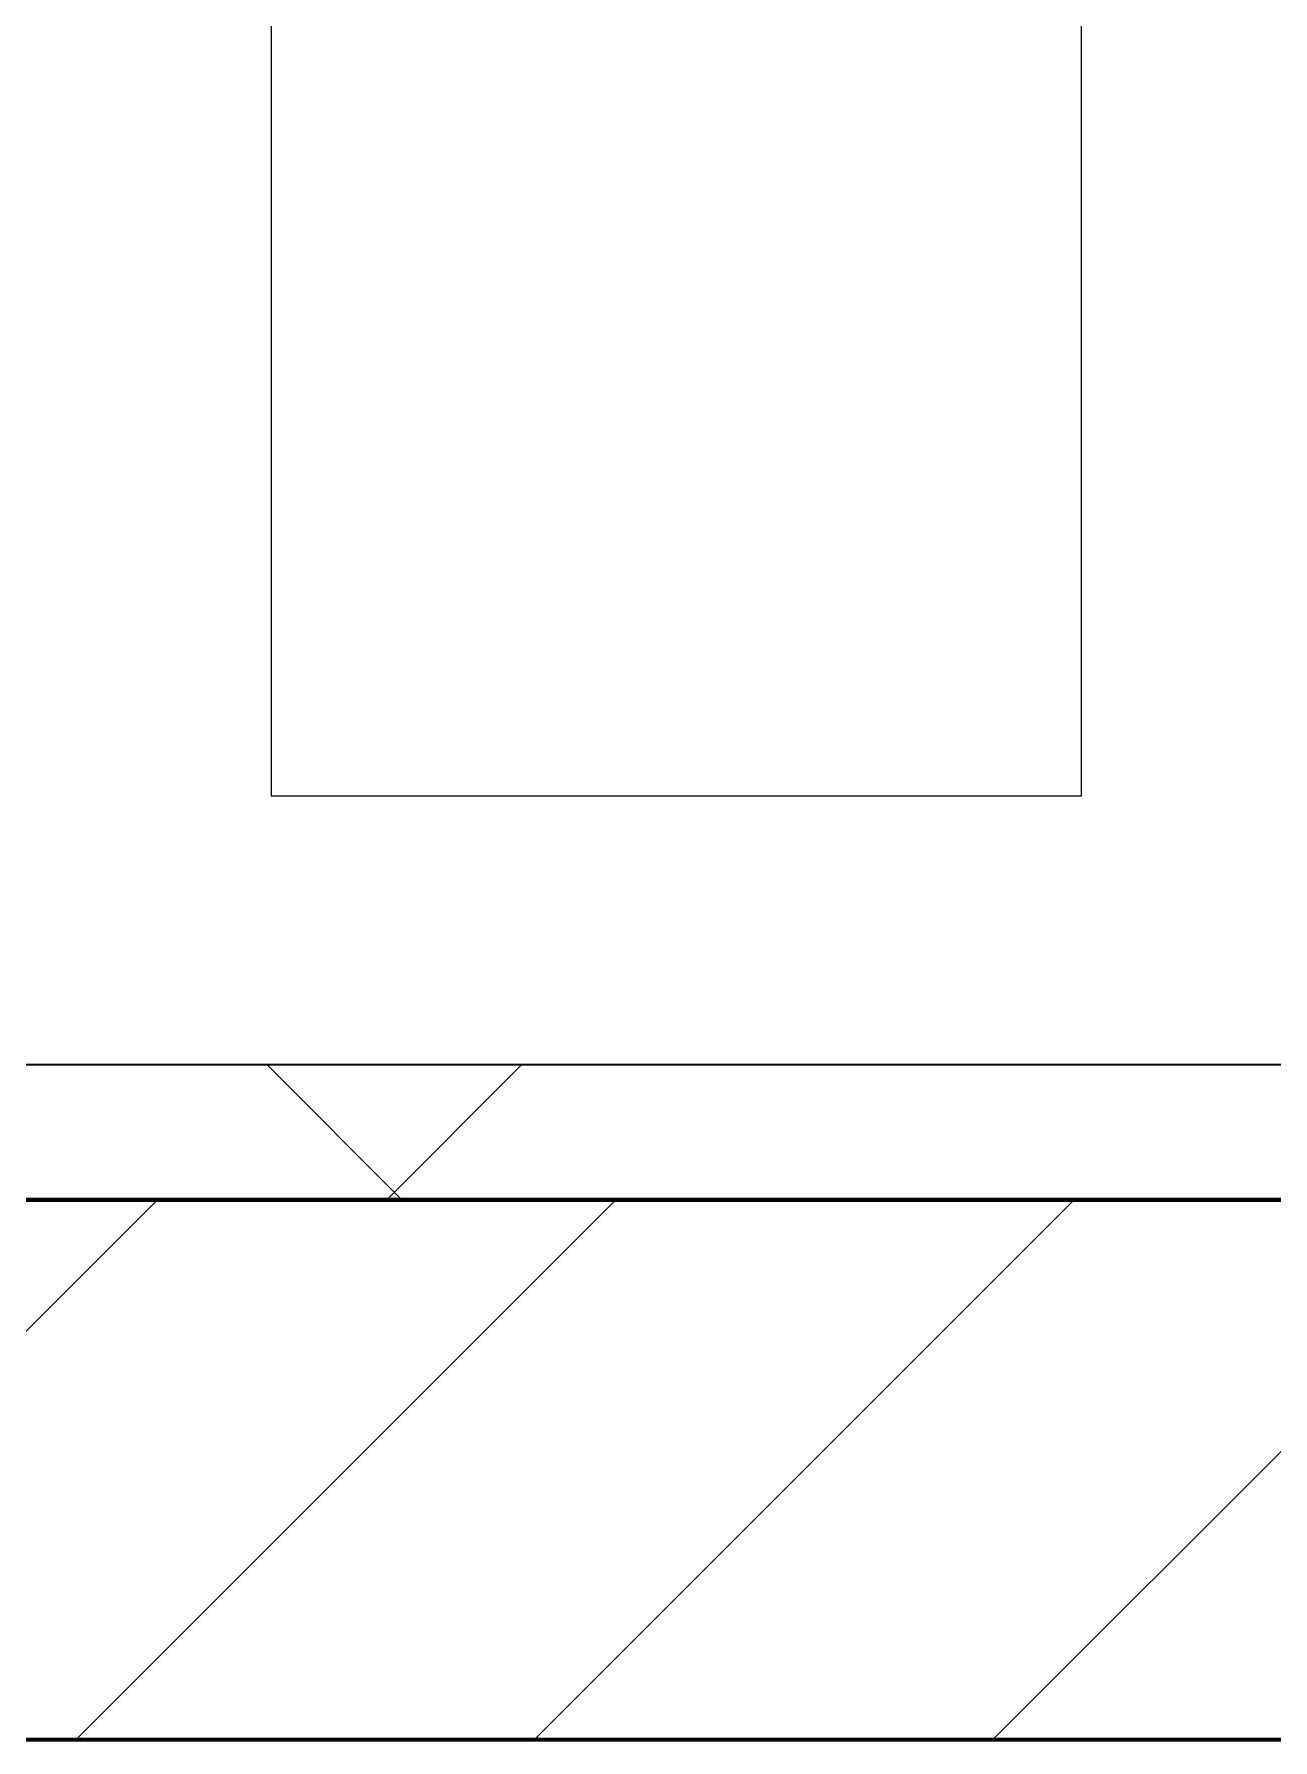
# Model space of a CAD drawing. Header units: millimetres. Extents: x -853432 to -773672, y -18171 to 22484.
# Drawn here: x -814720 to -814262, y -4021 to -3389 of the extents above; entities that cross this region are included whole.
import ezdxf
from ezdxf.xclip import XClip

# ---------------------------------------------------------------- set-up
doc = ezdxf.new("R2010")
doc.units = ezdxf.units.MM
doc.header["$XCLIPFRAME"] = 0
doc.layers.add('000 - WIPEOUT', color=250, linetype='Continuous')
doc.layers.add('A11_ALU.SOLID SHEET', color=2, linetype='Continuous')
for name, color, linetype, lineweight in [('A-GLAZ-CURT', 2, 'Continuous', 9), ('A-WALL', 5, 'Continuous', 35), ('A-WALL-FNSH', 2, 'Continuous', 35), ('A-WALL-PATT', 1, 'Continuous', 35)]:
    doc.layers.add(name, color=color, linetype=linetype, lineweight=lineweight)

# ---------------------------------------------------------------- blocks, each defined once
blk = doc.blocks.new('PPLS-PP19_Custom Tile Pattern - Custom Tile Pattern-V120-4251-01 ENLARGED CONCOURSE LEVEL - REFLECTED CEILING PLAN - SHEET 2')
at = {"layer": 'A-GLAZ-CURT'}
for p, q in [((-300, 0), (300, 0)), ((300, 0), (-300, 0)), ((195.99, 0), (213.31, 0)), ((213.31, 0), (195.99, 0)), ((230.06, 0), (300, 0)), ((-300, -50), (300, -50)), ((300, -50), (-300, -50))]:
    blk.add_line(p, q, dxfattribs=at)
for points, knots in [([(94.4, 0), (94.4, 0), (94.64, 0), (99.11, 0), (108.97, 0), (120.79, 0), (139.94, 0), (163.31, 0), (185.23, 0), (193.62, 0), (194.69, 0), (194.79, 0)], [-2348.345796, -2348.345796, -2348.345796, -2348.345796, -2310.419338, -2233.599744, -2052.234781, -1843.028543, -1530.39897, -1095.004608, -529.74427, -295.064701, -265.121568, -265.121568, -265.121568, -265.121568]), ([(168.37, 0), (167.68, 0), (162.47, 0), (148.8, 0), (126.1, 0), (116.82, 0)], [-543.375029, -543.375029, -543.375029, -543.375029, -530.793311, -458.593899, -418.201939, -418.201939, -418.201939, -418.201939]), ([(128.58, 0), (128.8, 0), (130.16, 0), (139.26, 0), (152.67, 0), (161.24, 0), (162.19, 0), (162.75, 0)], [-633.326174, -633.326174, -633.326174, -633.326174, -627.736123, -618.981161, -602.094757, -592.980799, -581.414464, -581.414464, -581.414464, -581.414464]), ([(193.8, 0), (193.33, 0), (190.11, 0), (183.13, 0), (171, 0), (161.95, 0), (161.28, 0), (158.35, 0), (157.85, 0), (157.77, 0)], [-11665.349007, -11665.349007, -11665.349007, -11665.349007, -11565.880756, -11105.624034, -10839.086983, -10768.332124, -10666.779182, -10580.760289, -10550.278881, -10550.278881, -10550.278881, -10550.278881]), ([(253.89, 0), (236.94, 0), (205.64, 0), (177.41, 0), (159.34, 0), (158.33, 0), (158.3, 0)], [-238.995951, -238.995951, -238.995951, -238.995951, -187.987675, -143.776725, -129.632772, -123.352749, -123.352749, -123.352749, -123.352749]), ([(159.07, 0), (159.13, 0), (160.84, 0), (165.21, 0), (174.15, 0), (185.98, 0), (208.82, 0), (219.42, 0), (230.06, 0)], [-115.643202, -115.643202, -115.643202, -115.643202, -114.681583, -87.660824, -65.295536, -41.623857, -24.459831, 0, 0, 0, 0]), ([(162.75, 0), (165.4, 0), (170.91, 0), (172.61, 0), (172.61, 0)], [-111.264224, -111.264224, -111.264224, -111.264224, -56.742688, -19.085662, -19.085662, -19.085662, -19.085662]), ([(247.1, 0), (246.76, 0), (245.04, 0), (238.34, 0), (226.56, 0), (221.1, 0), (200.27, 0), (182.99, 0), (174.27, 0), (169.67, 0), (168.99, 0)], [-9649.085549, -9649.085549, -9649.085549, -9649.085549, -9581.591397, -9406.094246, -9221.510254, -9016.44624, -8717.832359, -8253.978395, -8152.463617, -8069.855175, -8069.855175, -8069.855175, -8069.855175]), ([(215.22, 0), (214.62, 0), (210.55, 0), (203.98, 0), (187.54, 0), (175.3, 0), (169.49, 0)], [-203.825446, -203.825446, -203.825446, -203.825446, -198.527383, -184.406837, -162.427601, -142.916156, -142.916156, -142.916156, -142.916156]), ([(171.51, 0), (176.48, 0), (193.23, 0), (201.73, 0), (208.81, 0), (213.9, 0), (241.96, 0), (266.73, 0), (281.71, 0), (291.71, 0), (296.52, 0), (297.86, 0), (298.09, 0)], [-7971.819559, -7971.819559, -7971.819559, -7971.819559, -7784.112253, -7606.717214, -7289.299508, -7042.621073, -6582.165592, -6068.460911, -5766.029927, -5566.724884, -5280.360606, -5199.253518, -5199.253518, -5199.253518, -5199.253518]), ([(172.07, 0), (177.66, 0), (187.87, 0), (201.08, 0), (207.47, 0), (213.96, 0), (215.11, 0)], [-255.364076, -255.364076, -255.364076, -255.364076, -237.955587, -223.92608, -215.862851, -208.75215, -208.75215, -208.75215, -208.75215]), ([(300, 0), (288.22, 0), (262, 0), (230.43, 0), (219.94, 0), (219.02, 0)], [-12528.858583, -12528.858583, -12528.858583, -12528.858583, -11905.454923, -11162.864862, -10856.732305, -10856.732305, -10856.732305, -10856.732305]), ([(219.9, 0), (220.86, 0), (227.84, 0), (242.06, 0), (246.54, 0), (246.96, 0)], [-10670.940496, -10670.940496, -10670.940496, -10670.940496, -10511.382485, -9925.173265, -9834.877357, -9834.877357, -9834.877357, -9834.877357]), ([(300, 0), (286.53, 0), (271.43, 0), (256.32, 0), (254.7, 0)], [-285.253232, -285.253232, -285.253232, -285.253232, -244.693688, -239.809803, -239.809803, -239.809803, -239.809803]), ([(284.76, 0), (284.76, 0), (285.09, 0), (287.47, 0), (293.59, 0), (297.76, 0), (300, 0)], [-4110.630118, -4110.630118, -4110.630118, -4110.630118, -4053.389046, -3959.664717, -3862.421465, -3746.95702, -3746.95702, -3746.95702, -3746.95702]), ([(297.38, 0), (295.84, 0), (291.62, 0), (285.38, 0), (284.87, 0)], [-4803.172655, -4803.172655, -4803.172655, -4803.172655, -4358.271401, -4143.037883, -4143.037883, -4143.037883, -4143.037883])]:
    blk.add_open_spline(points, degree=3, knots=knots, dxfattribs=at)
for points in [[(168.74, 0), (168.74, 0), (169.81, 0), (171.51, 0)], [(195.11, 0), (194.91, 0), (194.44, 0), (193.8, 0)]]:
    blk.add_open_spline(points, degree=3, dxfattribs=at)
blk = doc.blocks.new('PPLS-PP19_Custom Tile Pattern - Custom Tile Pattern-V121-4251-01 ENLARGED CONCOURSE LEVEL - REFLECTED CEILING PLAN - SHEET 2')
at = {"layer": 'A-GLAZ-CURT'}
for p, q in [((-300, 0), (300, 0)), ((300, 0), (-300, 0)), ((-293.07, 0), (-275.75, 0)), ((-275.75, 0), (-293.07, 0)), ((-222.32, 0), (-207.37, 0)), ((-207.37, 0), (-222.32, 0)), ((-206.59, 0), (-205, 0)), ((-205, 0), (-206.59, 0)), ((-300, -50), (300, -50)), ((300, -50), (-300, -50))]:
    blk.add_line(p, q, dxfattribs=at)
at = {"layer": 'A-GLAZ-CURT', "flags": 128}
for points in [[(-300, 0), (-291.56, 0), (-283.3, 0), (-275.2, 0), (-267.26, 0), (-259.45, 0), (-251.77, 0), (-244.2, 0), (-236.74, 0), (-229.36, 0), (-222.06, 0), (-214.83, 0), (-207.71, 0)], [(-125.17, 0), (-128.55, 0), (-134.16, 0), (-140.03, 0), (-145.5, 0), (-150.63, 0), (-155.53, 0), (-160.27, 0), (-164.95, 0), (-169.65, 0), (-174.47, 0), (-179.49, 0), (-184.81, 0), (-190.44, 0), (-196.37, 0), (-202.58, 0), (-209.04, 0), (-215.73, 0), (-222.63, 0), (-229.72, 0), (-236.97, 0), (-244.39, 0), (-251.96, 0), (-259.67, 0), (-267.51, 0), (-275.48, 0), (-283.55, 0), (-291.73, 0), (-300, 0)], [(-207.41, 0), (-200.76, 0), (-194.02, 0), (-187.54, 0), (-181.38, 0), (-175.58, 0), (-170.25, 0), (-165.64, 0), (-162.01, 0), (-159.53, 0), (-157.46, 0), (-154.52, 0), (-149.42, 0), (-141.84, 0), (-132.81, 0), (-126.08, 0)]]:
    blk.add_lwpolyline(points, dxfattribs=at)
at = {"layer": 'A-GLAZ-CURT'}
for points, knots in [([(-300, 0), (-284.65, 0), (-236.57, 0), (-174.61, 0), (-129.95, 0), (-110.8, 0), (-99.5, 0), (-91.46, 0)], [-5323.127839, -5323.127839, -5323.127839, -5323.127839, -4502.809032, -2700.551212, -1002.059161, -460.363443, 0, 0, 0, 0]), ([(-207.59, 0), (-209.77, 0), (-232.75, 0), (-262.56, 0), (-294.48, 0), (-300, 0)], [-15280.193173, -15280.193173, -15280.193173, -15280.193173, -15131.813646, -13729.592194, -13439.944408, -13439.944408, -13439.944408, -13439.944408]), ([(-138.49, 0), (-140.96, 0), (-147.66, 0), (-147.69, 0), (-158.72, 0), (-174.02, 0), (-185.59, 0), (-209.77, 0), (-232.01, 0), (-255.22, 0), (-262.59, 0), (-264.9, 0), (-265.4, 0)], [-3167.345093, -3167.345093, -3167.345093, -3167.345093, -2919.378265, -2477.344047, -2237.412286, -2029.680487, -1755.085331, -1400.429864, -858.079193, -543.655514, -208.940337, 0, 0, 0, 0]), ([(-258.6, 0), (-257.91, 0), (-254.26, 0), (-241.25, 0), (-225.99, 0), (-214.39, 0), (-209.16, 0), (-207.42, 0)], [-5722.54675, -5722.54675, -5722.54675, -5722.54675, -5657.471696, -5413.335975, -5017.494783, -4832.723979, -4740.720332, -4740.720332, -4740.720332, -4740.720332]), ([(-207.42, 0), (-212.49, 0), (-220.12, 0), (-231.26, 0), (-233.46, 0), (-234, 0)], [-1246.549179, -1246.549179, -1246.549179, -1246.549179, -978.033455, -846.069444, -682.911962, -682.911962, -682.911962, -682.911962]), ([(-233.49, 0), (-233.44, 0), (-232.38, 0), (-230.74, 0), (-225.3, 0), (-223.63, 0)], [-455.274641, -455.274641, -455.274641, -455.274641, -440.605512, -119.536984, 0, 0, 0, 0]), ([(-207.42, 0), (-200.18, 0), (-188.21, 0), (-169.02, 0), (-152.12, 0), (-136.84, 0), (-127.33, 0), (-124.19, 0), (-123.43, 0), (-123.28, 0)], [-5142.140937, -5142.140937, -5142.140937, -5142.140937, -4739.070012, -4465.409639, -4149.119819, -3839.893365, -3647.167523, -3488.92562, -3439.852845, -3439.852845, -3439.852845, -3439.852845]), ([(-138.69, 0), (-139.6, 0), (-142.04, 0), (-149.31, 0), (-162.01, 0), (-177.91, 0), (-194.26, 0), (-203.88, 0), (-207.11, 0)], [-2504.010527, -2504.010527, -2504.010527, -2504.010527, -2418.507304, -2308.929706, -2113.765672, -1763.376603, -1422.553702, -1252.005263, -1252.005263, -1252.005263, -1252.005263]), ([(-206.47, 0), (-205.37, 0), (-198.32, 0), (-185.8, 0), (-171.77, 0), (-158.7, 0), (-157.22, 0)], [-4723.981546, -4723.981546, -4723.981546, -4723.981546, -4666.091899, -4349.945572, -4000.813434, -3840.635403, -3840.635403, -3840.635403, -3840.635403]), ([(-152.35, 0), (-151.03, 0), (-147.71, 0), (-143.57, 0), (-138.62, 0)], [-3494.978217, -3494.978217, -3494.978217, -3494.978217, -3371.022232, -3227.460399, -3227.460399, -3227.460399, -3227.460399]), ([(-118.78, 0), (-121.86, 0), (-126.28, 0), (-136.96, 0), (-147.46, 0), (-150.03, 0), (-150.57, 0)], [-5938.474035, -5938.474035, -5938.474035, -5938.474035, -5700.061948, -5508.838257, -5298.784692, -5196.16478, -5196.16478, -5196.16478, -5196.16478]), ([(-150.34, 0), (-150.07, 0), (-147.75, 0), (-142.6, 0), (-127.26, 0), (-107.3, 0), (-90.42, 0), (-76.12, 0), (-71.05, 0), (-70.19, 0)], [-4948.728362, -4948.728362, -4948.728362, -4948.728362, -4883.323924, -4440.880425, -4054.690705, -3793.097032, -3402.597032, -3144.956779, -3092.955226, -3092.955226, -3092.955226, -3092.955226]), ([(-26.75, 0), (-27.82, 0), (-36.18, 0), (-53.55, 0), (-78.2, 0), (-110.94, 0), (-130.52, 0), (-147.74, 0), (-149.07, 0)], [-8718.362214, -8718.362214, -8718.362214, -8718.362214, -8532.293389, -8073.216054, -7508.296369, -7004.680444, -6449.282163, -6277.220794, -6277.220794, -6277.220794, -6277.220794]), ([(-148.23, 0), (-146.94, 0), (-142.99, 0), (-140.61, 0), (-139.48, 0)], [-6162.058746, -6162.058746, -6162.058746, -6162.058746, -6017.569127, -5812.241476, -5812.241476, -5812.241476, -5812.241476]), ([(-86.16, 0), (-91.37, 0), (-104.13, 0), (-122.65, 0), (-139.03, 0), (-146.11, 0), (-146.95, 0)], [-1681.3698, -1681.3698, -1681.3698, -1681.3698, -1374.161226, -945.742622, -741.901385, -489.130243, -489.130243, -489.130243, -489.130243]), ([(-146.69, 0), (-146.59, 0), (-145.49, 0), (-142.23, 0), (-139.47, 0), (-139.26, 0)], [-420.34245, -420.34245, -420.34245, -420.34245, -406.956646, -290.263673, -280.2283, -280.2283, -280.2283, -280.2283]), ([(-72.93, 0), (-75.51, 0), (-91.45, 0), (-115.29, 0), (-137.25, 0), (-138.47, 0)], [-19442.345229, -19442.345229, -19442.345229, -19442.345229, -18935.241197, -17136.203329, -17031.552473, -17031.552473, -17031.552473, -17031.552473]), ([(-137.8, 0), (-137.21, 0), (-135.91, 0), (-133.93, 0), (-128.78, 0), (-126.5, 0)], [-5695.996646, -5695.996646, -5695.996646, -5695.996646, -5560.701257, -5364.112219, -5231.017328, -5231.017328, -5231.017328, -5231.017328]), ([(-127.41, 0), (-131.63, 0), (-133.16, 0), (-134.09, 0), (-134.15, 0)], [-8540.990293, -8540.990293, -8540.990293, -8540.990293, -8266.114998, -8246.473386, -8246.473386, -8246.473386, -8246.473386]), ([(-134.15, 0), (-133.32, 0), (-130.31, 0), (-117.33, 0), (-92.04, 0), (-74.02, 0), (-62.74, 0), (-60.36, 0), (-59.97, 0)], [-7657.439573, -7657.439573, -7657.439573, -7657.439573, -7293.749979, -6839.55839, -6236.997189, -5713.340575, -5140.470607, -5006.787413, -5006.787413, -5006.787413, -5006.787413]), ([(-120.13, 0), (-120.14, 0), (-120.24, 0), (-121.3, 0), (-129.25, 0), (-133.82, 0)], [-2933.992132, -2933.992132, -2933.992132, -2933.992132, -2920.575025, -2840.280255, -2731.647847, -2731.647847, -2731.647847, -2731.647847]), ([(-113.43, 0), (-113.44, 0), (-113.96, 0), (-119.73, 0), (-125.43, 0), (-127.03, 0), (-127.41, 0)], [-328.499627, -328.499627, -328.499627, -328.499627, -282.672656, -98.539552, -24.539552, 0, 0, 0, 0]), ([(-126.5, 0), (-122.44, 0), (-108.71, 0), (-86.68, 0), (-63.44, 0), (-54.4, 0), (-48.53, 0), (-30.79, 0), (-18.03, 0), (8.61, 0), (15.02, 0), (22.91, 0), (31, 0), (39.04, 0), (51.19, 0), (58.74, 0), (61.34, 0), (61.45, 0)], [-5231.017328, -5231.017328, -5231.017328, -5231.017328, -4994.692869, -4542.524482, -4008.285538, -3689.699207, -3546.54457, -3315.260113, -2864.387349, -2439.246196, -2084.094819, -1956.422387, -1818.904206, -1645.594513, -1443.202566, -1228.752106, -1120.932285, -1120.932285, -1120.932285, -1120.932285]), ([(-125.15, 0), (-124.93, 0), (-121.96, 0), (-113.01, 0), (-98.9, 0), (-85.29, 0), (-71.67, 0), (-65.93, 0), (-65.07, 0)], [-3362.7396, -3362.7396, -3362.7396, -3362.7396, -3342.215224, -3074.362186, -2902.289527, -2605.247022, -2322.099534, -2241.8264, -2241.8264, -2241.8264, -2241.8264]), ([(-122.08, 0), (-122.01, 0), (-121.69, 0), (-121.2, 0), (-120.88, 0)], [-3136.336417, -3136.336417, -3136.336417, -3136.336417, -3110.304437, -3035.164275, -3035.164275, -3035.164275, -3035.164275]), ([(-36.33, 0), (-36.43, 0), (-37.27, 0), (-45.02, 0), (-46.13, 0), (-60.59, 0), (-81.23, 0), (-99.51, 0), (-114.02, 0), (-117.28, 0), (-118.78, 0)], [-1855.773136, -1855.773136, -1855.773136, -1855.773136, -1810.870157, -1672.078046, -1405.135169, -1060.00838, -740.068933, -229.489605, -116.330425, 0, 0, 0, 0]), ([(-117.74, 0), (-117.19, 0), (-114.78, 0), (-113.43, 0), (-113.43, 0)], [-821.249067, -821.249067, -821.249067, -821.249067, -394.672656, -330.879064, -330.879064, -330.879064, -330.879064]), ([(-36.62, 0), (-36.62, 0), (-40.35, 0), (-44.32, 0), (-58.97, 0), (-85.2, 0), (-107.61, 0), (-116.56, 0), (-117.56, 0)], [-4069.478503, -4069.478503, -4069.478503, -4069.478503, -3858.647035, -3538.256648, -2842.901703, -2193.204658, -1433.981041, -985.49888, -985.49888, -985.49888, -985.49888]), ([(-115.82, 0), (-114.96, 0), (-110.41, 0), (-96.78, 0), (-81.82, 0), (-72.87, 0), (-69.64, 0)], [-5724.064692, -5724.064692, -5724.064692, -5724.064692, -5430.283136, -5103.229623, -4799.173296, -4627.967198, -4627.967198, -4627.967198, -4627.967198]), ([(-0.55, 0), (-3, 0), (-13.13, 0), (-25.64, 0), (-40, 0), (-56.24, 0), (-75.59, 0), (-94, 0), (-112.01, 0), (-114.94, 0), (-115.63, 0)], [-2658.426495, -2658.426495, -2658.426495, -2658.426495, -2518.50168, -2125.455881, -1792.521578, -1466.981642, -1208.454564, -789.402658, -501.969187, -243.577221, -243.577221, -243.577221, -243.577221]), ([(-91.46, 0), (-90.09, 0), (-84.7, 0), (-77.43, 0), (-72.73, 0), (-72.64, 0), (-72.64, 0)], [-19832.387487, -19832.387487, -19832.387487, -19832.387487, -19753.885894, -19541.04734, -19478.625389, -19471.062469, -19471.062469, -19471.062469, -19471.062469]), ([(-69.53, 0), (-69.59, 0), (-75.17, 0), (-80.63, 0), (-86.16, 0)], [-2010.931457, -2010.931457, -2010.931457, -2010.931457, -2007.031671, -1681.3698, -1681.3698, -1681.3698, -1681.3698]), ([(-70.45, 0), (-74.24, 0), (-78.44, 0), (-82.66, 0), (-83.28, 0), (-83.28, 0)], [-1930.114721, -1930.114721, -1930.114721, -1930.114721, -1646.621388, -1424.436217, -1393.971743, -1393.971743, -1393.971743, -1393.971743]), ([(-83.28, 0), (-83.28, 0), (-82.91, 0), (-76.14, 0), (-62.97, 0), (-48.14, 0), (-36.49, 0), (-33.57, 0), (-29.94, 0), (-28.57, 0)], [-1393.4169, -1393.4169, -1393.4169, -1393.4169, -1353.722004, -1274.333717, -1073.56893, -651.549973, -296.515819, -83.513472, 0, 0, 0, 0]), ([(-29.03, 0), (-33.97, 0), (-43.74, 0), (-56.37, 0), (-65.62, 0), (-68.84, 0), (-69.64, 0)], [-2680.714891, -2680.714891, -2680.714891, -2680.714891, -2413.671296, -2161.752162, -2006.592567, -1949.762211, -1949.762211, -1949.762211, -1949.762211]), ([(-69.57, 0), (-69.08, 0), (-67.2, 0), (-65.12, 0), (-63.63, 0)], [-3080.548003, -3080.548003, -3080.548003, -3080.548003, -3050.982048, -2969.237017, -2969.237017, -2969.237017, -2969.237017]), ([(-69.53, 0), (-58.94, 0), (-39.13, 0), (-15.24, 0), (-3.81, 0), (-0.97, 0)], [-4626.124991, -4626.124991, -4626.124991, -4626.124991, -4065.652676, -3589.737505, -3410.081093, -3410.081093, -3410.081093, -3410.081093]), ([(-66.39, 0), (-66.39, 0), (-63.63, 0), (-53.63, 0), (-34.42, 0), (-29.82, 0), (-29.19, 0)], [-2493.31794, -2493.31794, -2493.31794, -2493.31794, -2315.303971, -1809.437387, -963.711516, -666.19313, -666.19313, -666.19313, -666.19313]), ([(31.18, 0), (25.97, 0), (11.99, 0), (-16.92, 0), (-47.42, 0), (-65.77, 0), (-66.37, 0), (-66.38, 0)], [-4496.803627, -4496.803627, -4496.803627, -4496.803627, -4222.080604, -3745.412743, -2981.410125, -2542.574734, -2498.224237, -2498.224237, -2498.224237, -2498.224237]), ([(-63.63, 0), (-61.49, 0), (-57.39, 0), (-54.49, 0), (-45.2, 0), (-40.79, 0), (-40.46, 0), (-40.44, 0)], [-2969.237017, -2969.237017, -2969.237017, -2969.237017, -2851.217951, -2734.127174, -2474.780881, -2410.990208, -2350.645972, -2350.645972, -2350.645972, -2350.645972]), ([(-58.83, 0), (-58.37, 0), (-57.29, 0), (-54.23, 0), (-46.33, 0), (-42.62, 0), (-41.76, 0)], [-4859.52896, -4859.52896, -4859.52896, -4859.52896, -4680.891996, -4469.85053, -4321.566175, -4270.495146, -4270.495146, -4270.495146, -4270.495146]), ([(-51.83, 0), (-51.83, 0), (-51.78, 0), (-47.4, 0), (-46.01, 0), (-40.22, 0), (-36.78, 0)], [-632.814994, -632.814994, -632.814994, -632.814994, -627.965721, -508.377888, -260.442412, 0, 0, 0, 0]), ([(76.63, 0), (74.8, 0), (67.65, 0), (53.52, 0), (37, 0), (24.07, 0), (12.82, 0), (-2.9, 0), (-20.62, 0), (-32.81, 0), (-44.85, 0), (-51.43, 0), (-51.79, 0)], [-3095.572228, -3095.572228, -3095.572228, -3095.572228, -2950.589685, -2634.532728, -2313.748533, -2106.613311, -1925.670641, -1617.263037, -1290.787923, -1039.307308, -819.71621, -644.910881, -644.910881, -644.910881, -644.910881]), ([(-41.76, 0), (-39.9, 0), (-37.72, 0), (-36.92, 0), (-36.77, 0)], [-4270.495146, -4270.495146, -4270.495146, -4270.495146, -4161.040818, -4106.245333, -4106.245333, -4106.245333, -4106.245333]), ([(-36.78, 0), (-32.43, 0), (-19.22, 0), (8.83, 0), (43.36, 0), (70.92, 0), (82.12, 0), (83.66, 0)], [-6191.144455, -6191.144455, -6191.144455, -6191.144455, -5862.463379, -5340.621928, -4573.028122, -4094.177415, -3869.465285, -3869.465285, -3869.465285, -3869.465285]), ([(-36.29, 0), (-36.29, 0), (-34.66, 0), (-28.88, 0), (-26.95, 0), (-26.54, 0)], [-9150.272121, -9150.272121, -9150.272121, -9150.272121, -9057.163041, -8919.836787, -8834.607043, -8834.607043, -8834.607043, -8834.607043]), ([(30.82, 0), (29.27, 0), (20.14, 0), (3.54, 0), (-16.58, 0), (-34.76, 0), (-36.04, 0)], [-10462.034656, -10462.034656, -10462.034656, -10462.034656, -10363.088938, -9884.23066, -9424.652049, -9182.880979, -9182.880979, -9182.880979, -9182.880979]), ([(-33.34, 0), (-33.34, 0), (-32.93, 0), (-31.16, 0), (-30.52, 0)], [-2415.024266, -2415.024266, -2415.024266, -2415.024266, -2357.633367, -2323.618664, -2323.618664, -2323.618664, -2323.618664]), ([(-1.47, 0), (-7.25, 0), (-18.58, 0), (-30.57, 0), (-31.82, 0), (-32, 0)], [-3291.793108, -3291.793108, -3291.793108, -3291.793108, -2994.501669, -2698.150104, -2614.070998, -2614.070998, -2614.070998, -2614.070998]), ([(-30.76, 0), (-30.73, 0), (-29.99, 0), (-23.47, 0), (-15.75, 0), (-15.19, 0)], [-54176.191683, -54176.191683, -54176.191683, -54176.191683, -54157.274271, -53749.15266, -53717.791567, -53717.791567, -53717.791567, -53717.791567]), ([(-30.52, 0), (-27.11, 0), (-17.83, 0), (5.99, 0), (22.06, 0), (37.44, 0), (45.92, 0), (57.76, 0), (63.44, 0), (68.21, 0)], [-2323.618664, -2323.618664, -2323.618664, -2323.618664, -2142.497158, -1716.209403, -1206.526904, -1089.329421, -901.315459, -753.071572, -495.328968, -495.328968, -495.328968, -495.328968]), ([(-13, 0), (-14.35, 0), (-17.68, 0), (-25.97, 0), (-29.52, 0), (-30.21, 0)], [-55207.591944, -55207.591944, -55207.591944, -55207.591944, -54789.006179, -54461.685999, -54290.791712, -54290.791712, -54290.791712, -54290.791712]), ([(8.33, 0), (8.19, 0), (7.18, 0), (0.32, 0), (-13.89, 0), (-24.92, 0), (-29.03, 0)], [-3574.286521, -3574.286521, -3574.286521, -3574.286521, -3526.962355, -3285.499107, -2903.012179, -2680.714891, -2680.714891, -2680.714891, -2680.714891]), ([(-28.98, 0), (-28.66, 0), (-27.39, 0), (-24.45, 0), (-22.56, 0)], [-166.548282, -166.548282, -166.548282, -166.548282, -102.06493, 0, 0, 0, 0]), ([(-28.57, 0), (-26.93, 0), (-20.29, 0), (-12.67, 0), (-4.93, 0), (-1.31, 0)], [-5361.429781, -5361.429781, -5361.429781, -5361.429781, -5261.36855, -5050.479954, -4865.001098, -4865.001098, -4865.001098, -4865.001098]), ([(-22.56, 0), (-20.27, 0), (-17.03, 0), (-11.36, 0), (-7.66, 0), (-6.6, 0), (-6.44, 0)], [-56468.192263, -56468.192263, -56468.192263, -56468.192263, -56344.022017, -56303.229861, -56166.290093, -56124.392176, -56124.392176, -56124.392176, -56124.392176]), ([(-15.19, 0), (-13.07, 0), (7.48, 0), (42.82, 0), (88.72, 0), (120.63, 0), (138.28, 0), (138.53, 0)], [-461.142613, -461.142613, -461.142613, -461.142613, -429.606584, -390.253598, -346.313304, -291.370682, -290.5735, -290.5735, -290.5735, -290.5735]), ([(-6.54, 0), (-6.73, 0), (-7.2, 0), (-7.6, 0), (-7.79, 0)], [-56009.792147, -56009.792147, -56009.792147, -56009.792147, -55949.290093, -55895.192118, -55895.192118, -55895.192118, -55895.192118]), ([(-2.63, 0), (-2.47, 0), (-1.99, 0), (-1.05, 0), (-0.89, 0)], [-226.825321, -226.825321, -226.825321, -226.825321, -220.269177, -219.003758, -219.003758, -219.003758, -219.003758]), ([(-0.67, 0), (0.98, 0), (5.53, 0), (15.97, 0), (22.54, 0), (24.49, 0)], [-218.463951, -218.463951, -218.463951, -218.463951, -206.416616, -198.214427, -187.717507, -187.717507, -187.717507, -187.717507]), ([(70.61, 0), (66.16, 0), (55.8, 0), (39.61, 0), (24.74, 0), (8.89, 0), (-0.08, 0), (-0.6, 0)], [-4647.237329, -4647.237329, -4647.237329, -4647.237329, -4326.416877, -4098.545751, -3766.694881, -3333.063701, -3306.766811, -3306.766811, -3306.766811, -3306.766811]), ([(-0.58, 0), (0.72, 0), (5.7, 0), (13.15, 0), (21.24, 0), (24.62, 0), (24.72, 0), (24.72, 0)], [-4852.56215, -4852.56215, -4852.56215, -4852.56215, -4785.90057, -4596.498881, -4445.288762, -4384.376941, -4376.041937, -4376.041937, -4376.041937, -4376.041937]), ([(-0.56, 0), (1.25, 0), (6.1, 0), (9.64, 0), (10.14, 0), (10.18, 0)], [-3401.256297, -3401.256297, -3401.256297, -3401.256297, -3285.047089, -3066.359526, -3044.715262, -3044.715262, -3044.715262, -3044.715262]), ([(103.09, 0), (101.08, 0), (86.31, 0), (63.34, 0), (35.84, 0), (12, 0), (4.03, 0), (-0.18, 0), (-0.53, 0)], [-375.435014, -375.435014, -375.435014, -375.435014, -369.147452, -330.153101, -307.516438, -285.83788, -246.234814, -242.468447, -242.468447, -242.468447, -242.468447]), ([(9.32, 0), (9.08, 0), (7.65, 0), (4.59, 0), (1.24, 0), (0.54, 0)], [-2922.926651, -2922.926651, -2922.926651, -2922.926651, -2882.788014, -2720.818881, -2679.34943, -2679.34943, -2679.34943, -2679.34943]), ([(24.69, 0), (24.54, 0), (20.99, 0), (15.48, 0), (10.8, 0), (9.63, 0)], [-4368.572414, -4368.572414, -4368.572414, -4368.572414, -4306.476363, -4080.000647, -3772.857994, -3772.857994, -3772.857994, -3772.857994]), ([(18.16, 0), (19.15, 0), (24.25, 0), (25.66, 0), (26.12, 0)], [-5700.113719, -5700.113719, -5700.113719, -5700.113719, -5554.232259, -5302.431367, -5302.431367, -5302.431367, -5302.431367]), ([(114.39, 0), (114.2, 0), (112.08, 0), (105.42, 0), (92.38, 0), (85.59, 0), (74.4, 0), (62.26, 0), (51.85, 0), (43.81, 0), (29.53, 0), (20.67, 0), (18.85, 0), (18.16, 0)], [-8148.58938, -8148.58938, -8148.58938, -8148.58938, -8105.191388, -7723.759874, -7531.75727, -7135.649961, -6924.452779, -6738.82075, -6548.303034, -6314.283804, -6135.05769, -5972.647715, -5832.674503, -5832.674503, -5832.674503, -5832.674503])]:
    blk.add_open_spline(points, degree=3, knots=knots, dxfattribs=at)
for points in [[(-223.63, 0), (-219.39, 0), (-213.87, 0), (-208.44, 0)], [(-138.75, 0), (-159, 0), (-181.87, 0), (-207.42, 0)], [(-138.44, 0), (-132.76, 0), (-128.05, 0), (-125.15, 0)], [(-133.82, 0), (-135, 0), (-136.19, 0), (-138.42, 0)], [(-63.96, 0), (-64.1, 0), (-66.16, 0), (-68.48, 0)], [(-39.84, 0), (-39.08, 0), (-38.11, 0), (-37.36, 0)], [(-0.61, 0), (-1.29, 0), (-1.87, 0), (-2.25, 0)]]:
    blk.add_open_spline(points, degree=3, dxfattribs=at)
blk = doc.blocks.new('*U634')
at = {"layer": 'A-GLAZ-CURT'}
for name, p in [('PPLS-PP19_Custom Tile Pattern - Custom Tile Pattern-V120-4251-01 ENLARGED CONCOURSE LEVEL - REFLECTED CEILING PLAN - SHEET 2', (21002.37, -7350)), ('PPLS-PP19_Custom Tile Pattern - Custom Tile Pattern-V121-4251-01 ENLARGED CONCOURSE LEVEL - REFLECTED CEILING PLAN - SHEET 2', (21602.37, -7350))]:
    blk.add_blockref(name, p, dxfattribs=at)
blk = doc.blocks.new('*U1051')
at = {"color": 3}
blk.add_wipeout([(-437.5, 9350), (437.5, 9350), (437.5, 9050), (-437.5, 9050)], dxfattribs=at).dxf.layer = '000 - WIPEOUT'
at = {"layer": 'A11_ALU.SOLID SHEET', "color": 0, "linetype": 'ByBlock'}
blk.add_lwpolyline([(-437.5, 9050), (437.5, 9050), (437.5, 9350), (-437.5, 9350)], close=True, dxfattribs=at)
blk = doc.blocks.new('*U1213')
blk.add_lwpolyline([(22690, -750), (19166.45, -750), (19116.45, -700), (18966.44, -550), (-101025.39, -550), (-101025.39, -6704.96), (-96300, -6704.96), (-96300, -7350), (-94497.63, -7350), (17250, -7350), (17250, -6849.96), (18300, -6849.96), (22690, -6849.96)], close=True)
at = {"layer": 'A11_ALU.SOLID SHEET', "color": 0, "linetype": 'ByBlock', "rotation": 90}
blk.add_blockref('*U1051', (-60600, -6813), dxfattribs=at)

msp = doc.modelspace()

# ---------------------------------------------------------------- block references
at = {"layer": 'A11_ALU.SOLID SHEET'}
ref = msp.add_blockref('*U1213', (-744682.37, 3579.02), dxfattribs=at)
XClip(ref).set_block_clipping_path([(-104690.1238047112, -9620.0029952966), (-34092.6543255156, 14392.9971737705)])

# ---------------------------------------------------------------- next in the draw order: hatches: boundary and pattern name
at = {"layer": 'A-WALL-PATT', "lineweight": 9}
h = msp.add_hatch(dxfattribs=at)
h.set_pattern_fill('FP_4', color=256, style=0, pattern_type=2)
h.set_pattern_definition([(45, (0, 0), (-212.13203, 212.13203), []), (135, (0, 0), (-212.13203, -212.13203), [])])
h.paths.add_polyline_path([(-779464.45, -3820.98), (-778775.03, -3820.98), (-778775.03, -3770.98), (-827933.88, -3770.98), (-828045.79, -3820.98), (-779602.34, -3820.98)])
h.paths.add_polyline_path([(-828965.42, -3820.98), (-828156.1, -3820.98), (-828044.19, -3770.98), (-841032.37, -3770.98), (-841032.37, -3820.98), (-829103.3, -3820.98)])
h = msp.add_hatch(dxfattribs=at)
h.set_pattern_fill('FP_2', color=256, style=0, pattern_type=2)
h.set_pattern_definition([(45, (0, 0), (-84.852814, 84.852814), [])])
h.paths.add_polyline_path([(-779326.57, -4020.98), (-778775.03, -4020.98), (-778775.03, -3820.98), (-828045.79, -3820.98), (-828336.65, -3950.93), (-828355, -3909.85), (-828156.1, -3820.98), (-841232.37, -3820.98), (-841232.37, -4020.98), (-779878.11, -4020.98)])
h.paths.add_polyline_path([(-828280, -3860.98), (-828285, -3859.64), (-828288.66, -3855.98), (-828289.66, -3848.39), (-828287.07, -3844.76), (-828282.59, -3841.32), (-828280, -3840.98), (-828272.93, -3843.91), (-828270.34, -3848.39), (-828270.34, -3851.81), (-828272.93, -3858.05), (-828279.18, -3860.64)])

# ---------------------------------------------------------------- next in the draw order: linework, layer by layer
at = {"layer": 'A-WALL', "color": 7, "lineweight": 70}
for p, q in [((-816380, -3820.98), (-813980, -3820.98)), ((-813980, -3820.98), (-816380, -3820.98)), ((-813980, -4020.98), (-816380, -4020.98))]:
    msp.add_line(p, q, dxfattribs=at)
at = {"layer": 'A-WALL-FNSH', "color": 250}
msp.add_line((-816380, -3770.98), (-813980, -3770.98), dxfattribs=at)

# ---------------------------------------------------------------- next in the draw order: block references
msp.add_blockref('*U634', (-835882.37, 3579.02))

doc.saveas('drawing.dxf')
